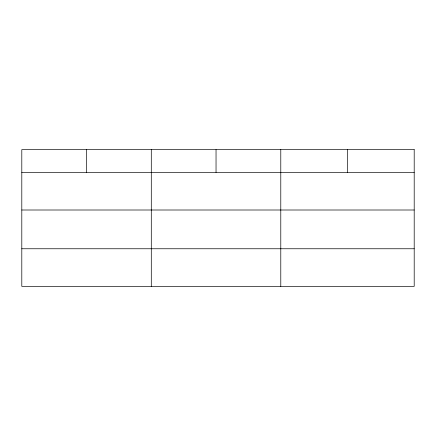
<?xml version="1.0" encoding="UTF-8"?>
<svg xmlns="http://www.w3.org/2000/svg" width="436" height="436" viewBox="0 0 436 436"><rect width="100%" height="100%" fill="white"/><g stroke="black" fill="none" stroke-linecap="round" stroke-linejoin="round"><path stroke-width="0.65" d="M21.8 172.394L414.2 172.394M21.8 210.005L414.2 210.005M21.8 248.76L414.2 248.76M347.492 149.63L347.492 172.394M280.784 149.63L280.784 286.37M216.038 149.63L216.038 172.394M151.292 149.63L151.292 286.37M86.546 149.63L86.546 172.394M414.2 149.63L21.8 149.63L21.8 286.37L414.2 286.37L414.2 149.63"/></g></svg>
